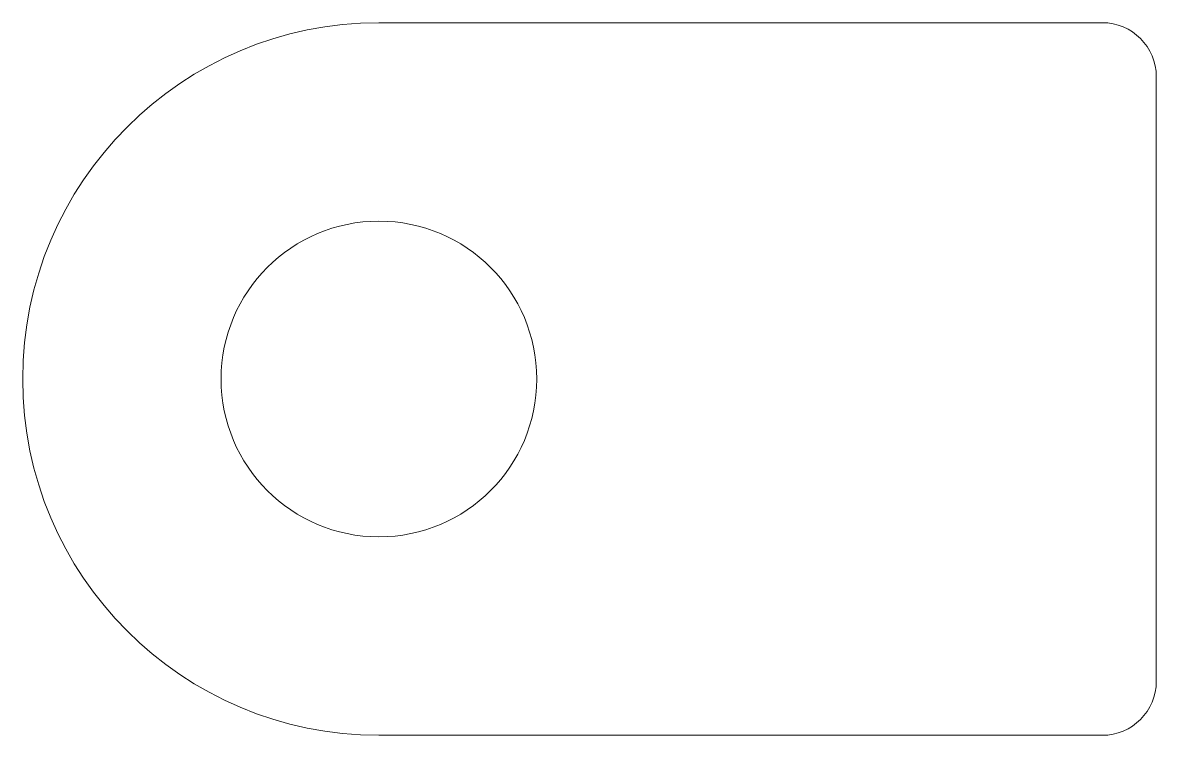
# Model space of a CAD drawing. Header units: millimetres. Extents: x -80 to 45, y -79 to 0.
import ezdxf

# ---------------------------------------------------------------- set-up
doc = ezdxf.new("R2010")
doc.units = ezdxf.units.MM
doc.layers.add('IV_INTERIOR_PROFILES', color=7, linetype='Continuous', lineweight=5)
doc.layers.add('IV_OUTER_PROFILE', color=7, linetype='Continuous', lineweight=5)

msp = doc.modelspace()

# ---------------------------------------------------------------- linework, layer by layer
at = {"layer": 'IV_INTERIOR_PROFILES'}
msp.add_circle((-40.95, -39.5), 17.5, dxfattribs=at)
at = {"layer": 'IV_OUTER_PROFILE'}
for p, q in [((-40.95, 0), (39.25, 0)), ((45.25, -6), (45.25, -73)), ((39.25, -79), (-40.95, -79))]:
    msp.add_line(p, q, dxfattribs=at)
for centre, radius, start, end in [((-40.95, -39.5), 39.5, 90, 270), ((39.25, -6), 6, 0, 90), ((39.25, -73), 6, 270, 360)]:
    msp.add_arc(centre, radius, start, end, dxfattribs=at)

doc.saveas('drawing.dxf')
